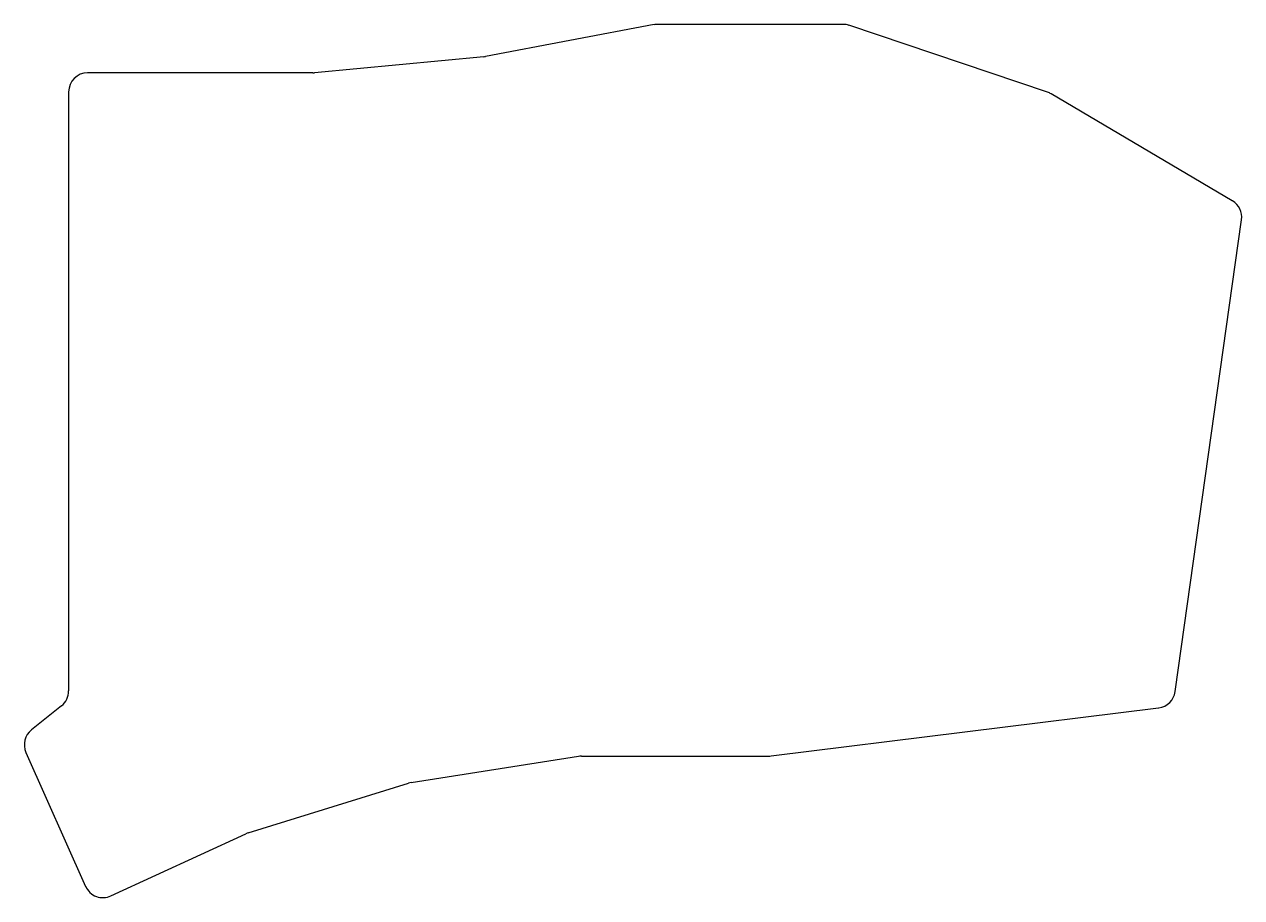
# Model space of a CAD drawing. Header units: millimetres. Extents: x 231 to 359, y -131 to -39.
import ezdxf

# ---------------------------------------------------------------- set-up
doc = ezdxf.new("R2010")
doc.units = ezdxf.units.MM

msp = doc.modelspace()

# ---------------------------------------------------------------- linework, layer by layer
for p, q in [((297.65, -39.1), (279.92, -42.45)), ((317.51, -39.07), (298.02, -39.07)), ((339.04, -46.2), (318.14, -39.17)), ((279.74, -42.48), (261.93, -44.16)), ((261.74, -44.17), (238.05, -44.17)), ((236.05, -46.17), (236.05, -109.21)), ((358.47, -57.64), (339.42, -46.38)), ((352.46, -109.28), (359.44, -59.64)), ((235.3, -110.77), (232.14, -113.3)), ((309.96, -116.05), (350.72, -110.99)), ((231.56, -115.68), (237.84, -129.77)), ((272.09, -118.84), (289.68, -116.09)), ((289.99, -116.07), (309.71, -116.07)), ((254.94, -124.15), (271.81, -118.91)), ((240.5, -130.78), (254.7, -124.25))]:
    msp.add_line(p, q)
for centre, start, end in [((298.02, -41.07), 90, 100.6965), ((317.51, -41.07), 71.4054, 90), ((279.55, -40.48), 275.3953, 280.6965), ((238.05, -46.17), 90, 180), ((261.74, -42.17), 270, 275.3953), ((338.4, -48.1), 59.4164, 71.4054), ((357.46, -59.36), 352, 59.4164), ((234.05, -109.21), 308.7125, 0), ((350.48, -109), 277.0803, 352), ((233.39, -114.86), 128.7125, 204), ((289.99, -118.07), 90, 98.8833), ((309.71, -114.07), 270, 277.0803), ((272.4, -120.82), 98.8833, 107.2793), ((255.54, -126.06), 107.2793, 114.7118), ((239.67, -128.96), 204, 294.7118)]:
    msp.add_arc(centre, 2, start, end)

doc.saveas('drawing.dxf')
